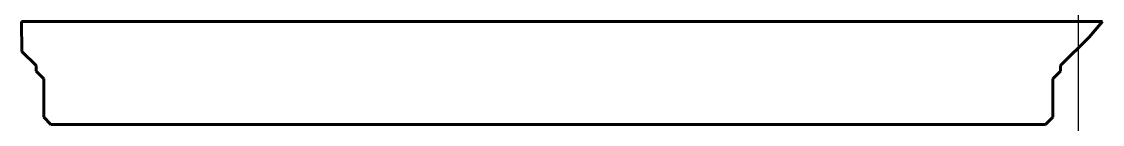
# Model space of a CAD drawing. Header units: millimetres. Extents: x 99 to 2204, y -66 to 134.
import ezdxf

# ---------------------------------------------------------------- set-up
doc = ezdxf.new("R2010")
doc.units = ezdxf.units.MM
for name, pattern in [('K5LT32780', [0]), ('K5LT32783', [0]), ('K5LT32784', [0])]:
    doc.linetypes.add(name, pattern=pattern)
doc.layers.add('Системный слой', color=7, linetype='Continuous')

msp = doc.modelspace()

# ---------------------------------------------------------------- linework, layer by layer
at = {"color": 18, "linetype": 'K5LT32780', "lineweight": 60, "true_color": 0x000000}
for p, q in [((99.2, 134.2), (99.3, 76.3)), ((127.2, 48.5), (99.3, 76.3)), ((127.2, 48.5), (127.2, 37.5)), ((127.2, 37.5), (142.2, 22.5)), ((142.2, 22.5), (142.2, -51.8)), ((142.2, -51.8), (156.2, -65.8))]:
    msp.add_line(p, q, dxfattribs=at)
at = {"color": 5, "linetype": 'K5LT32783', "lineweight": 60, "true_color": 0x0000ff}
msp.add_line((2122.2, 48.5), (2122.2, 37.5), dxfattribs=at)
at = {"layer": 'Системный слой', "color": 3, "linetype": 'K5LT32784', "lineweight": 60, "true_color": 0x00ff00}
for p, q in [((99.2, 134.2), (2203.9, 134.2)), ((156.2, -65.8), (2093.2, -65.8))]:
    msp.add_line(p, q, dxfattribs=at)
at = {"layer": 'Системный слой', "color": 5, "linetype": 'K5LT32783', "lineweight": 60, "true_color": 0x0000ff}
for p, q in [((2203.9, 134.2), (2177.9, 104.2)), ((2177.9, 104.2), (2122.2, 48.5)), ((2122.2, 37.5), (2107.2, 22.5)), ((2107.2, -51.8), (2107.2, 22.5)), ((2107.2, -51.8), (2093.2, -65.8))]:
    msp.add_line(p, q, dxfattribs=at)
at = {"layer": 'Системный слой', "color": 232, "true_color": 0xc52b79}
msp.add_xline((2157.2, -9.7), (0, 1), dxfattribs=at)

doc.saveas('drawing.dxf')
